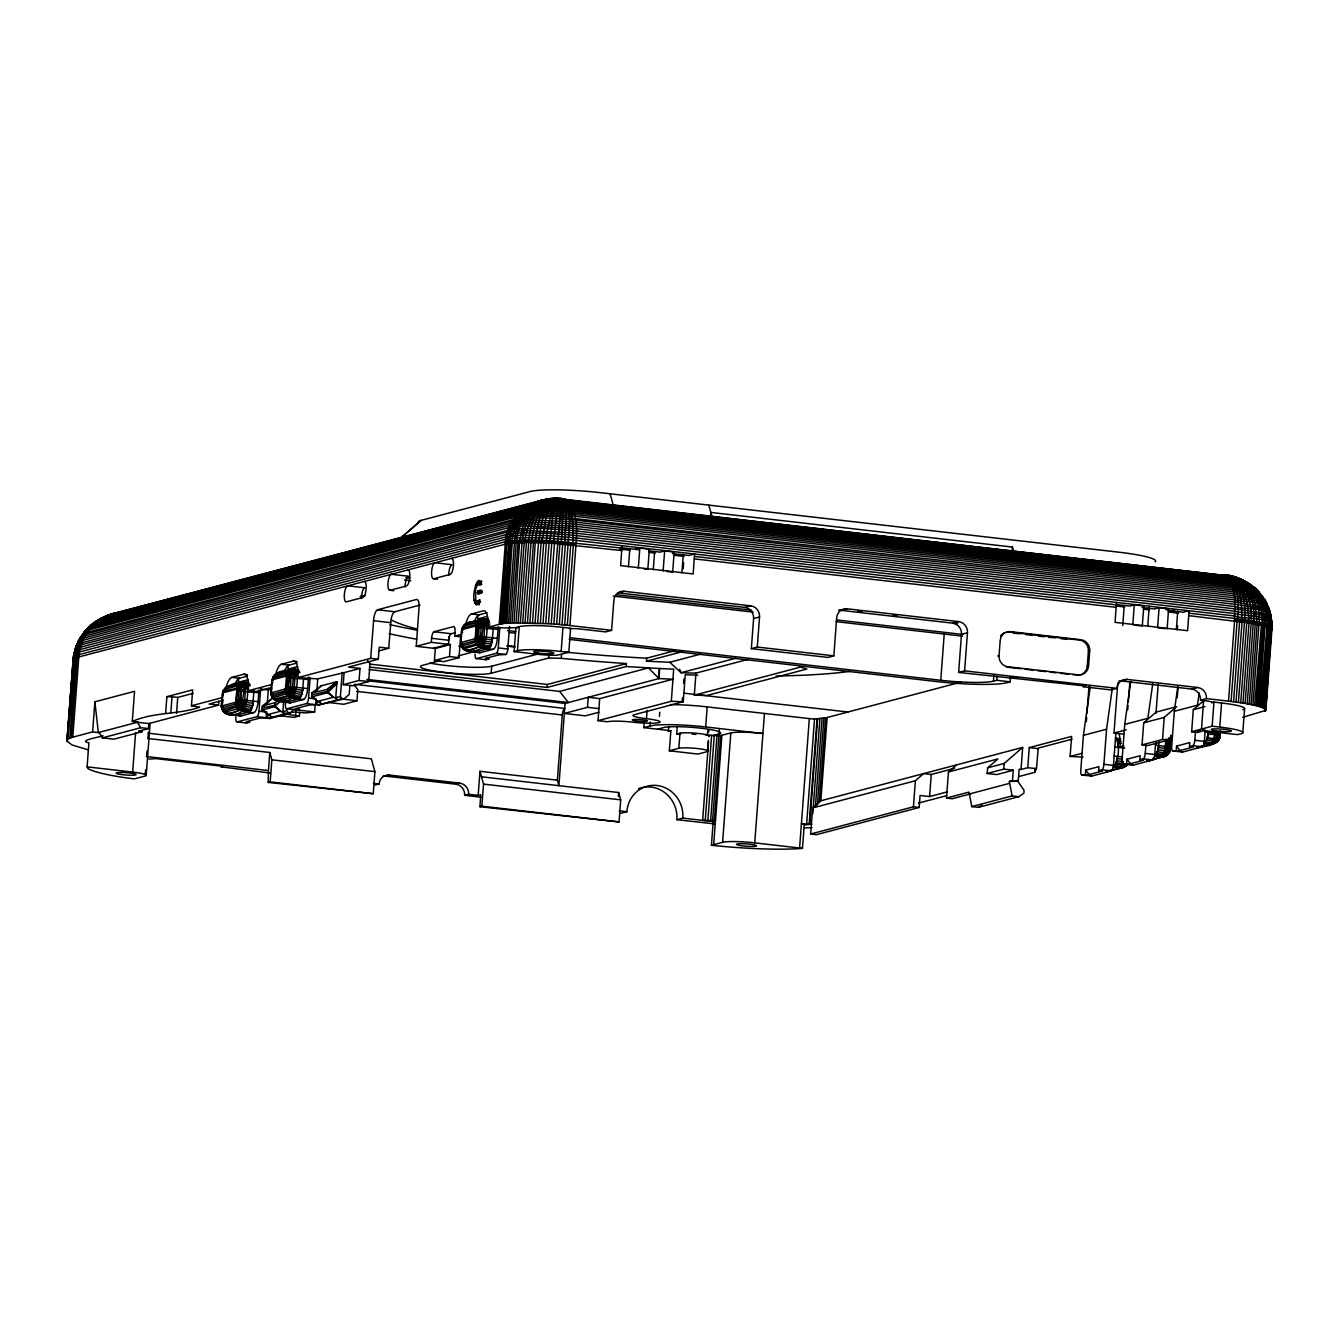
<?xml version="1.0" encoding="UTF-8"?>
<svg xmlns="http://www.w3.org/2000/svg" width="1339" height="1339" viewBox="0 0 1339 1339"><rect width="100%" height="100%" fill="white"/><g stroke="black" fill="none" stroke-linecap="round" stroke-linejoin="round"><path stroke-width="1.5" d="M1242.692 717.319L1265.857 710.34L1271.916 629.765C1272.837 615.053 1244.065 620.024 1234.843 616.007L572.623 540.002L542.78 537.826L520.051 537.659L505.857 539.199L79.419 652.026C75.469 651.976 70.8 656.813 74.532 660.144M1271.481 623.924L1271.397 630.686L1271.933 622.384L1270.108 616.107L1258.928 612.576L1238.408 609.262L572.841 532.855L524.235 530.478L507.615 532.052L81.16 644.896L75.821 647.423L74.867 651.591L75.988 652.863M1265.857 710.34L1264.083 708.298L1270.125 628.041C1271.548 604.425 1257.539 580.858 1231.428 583.72L572.807 508.117L535.148 506.276L525.624 507.314L99.186 620.141L92.709 623.723L88.759 628.493M1264.083 708.298L1261.438 707.21L1267.481 626.953C1269.506 603.253 1252.517 576.724 1227.143 576.573L568.539 500.97C539.433 492.702 506.025 512.184 505.255 544.086L499.229 624.342L487.982 627.305A18.227 5.774 -83.5 0 0 483.396 610.818L471.495 613.982A18.227 5.774 -83.5 0 0 465.939 623.304M1261.438 707.21L1259.062 706.456L1265.087 626.2C1270.276 600.776 1246.492 574.548 1223.076 575.017C1249.739 575.419 1271.782 600.776 1268.485 627.322L1262.443 707.578M221.37 705L221.404 706.707L222.944 692.481L223.278 695.828M271.332 693.05L271.75 681.166L273.407 679.057C274.763 669.45 288.002 670.688 295.049 669.082C299.082 677.501 297.208 689.434 292.906 697.669C286.295 702.992 270.913 704.113 270.98 692.665L271.365 691.326M463.411 649.064L461.57 646.553L461.068 641.13L463.411 649.064L478.475 644.477L480.366 638.469L481.337 625.765L480.718 621.38L479.161 620.024L475.814 625.966L462.591 629.464L461.821 631.205L463.579 625.614L467.445 622.735L484.768 618.886C488.785 627.305 486.927 639.239 482.609 647.473C475.144 652.712 460.097 654.035 460.666 641.699M477.454 593.328C476.5 589.662 484.45 588.725 481.638 593.043C470.073 595.888 489.287 591.553 478.09 591.035M1171.006 738.76L1171.407 736.032C1171.458 742.308 1171.541 733.22 1170.872 737.253M1259.062 706.456L1256.216 705.686L1262.242 625.43C1263.581 602.232 1249.254 575.201 1223.394 574.933M369.279 667.056L547.132 687.459L626.2 666.537L659.206 668.496L659.022 678.555L565.091 703.41L367.79 680.764M1256.216 705.686L1251.111 704.565L1257.154 624.309L1255.312 605.128L1250.743 592.708L1243.513 583.118L1234.273 577.176L1224.432 575.201L1237.989 578.113L1250.291 584.44M248.803 682.572C239.028 679.543 222.408 686.589 222.659 694.004M279.6 673.885L274.378 675.174L271.75 681.166L274.378 675.174L277.742 672.931L281.106 672.513L280.353 672.965M1251.111 704.565L1247.228 703.829L1253.254 623.572C1256.903 604.525 1247.429 576.523 1224.834 575.268M1247.228 703.829L1242.977 703.109L1249.002 622.853C1248.032 605.881 1246.726 578.515 1225.235 575.335M1147.339 760.569L1151.423 760.201L1146.703 760L1149.766 760.619L1166.169 755.916L1169.332 752.618L1170.202 748.685L1170.37 749.823L1167.792 750.761L1158.001 749.89L1154.603 756.351A10.126 3.214 -83.5 0 0 1158.653 745.455L1158.938 741.839M1207.996 734.575L1208.247 732.333A10.126 3.214 -83.5 0 1 1204.179 743.229L1206.406 740.5L1207.996 734.575C1215.611 733.404 1224.984 736.249 1215.762 742.794L1197.635 747.497C1205.385 746.225 1220.85 745.488 1219.896 734.04L1205.05 731.964M222.977 693.05L223.479 690.137L226.626 686.823L242.861 682.622M272.57 679.944L273.056 677.015L276.219 673.718L294.329 669.015L298.396 669.467M462.29 629.748L462.775 626.819L465.939 623.522L484.048 618.819L488.099 619.271M1156.109 754.978L1166.035 755.447L1169.332 752.618L1170.102 749.087L1169.717 751.882L1166.169 755.916L1148.059 760.619M1204.179 743.229C1210.038 745.773 1219.36 743.63 1219.544 736.299C1220.733 741.689 1210.824 745.07 1205.686 741.856M221.789 703.979L221.755 706.155M221.789 704.833L222.307 705.82L235.681 702.222L237.103 687.526L240.451 683.375L245.455 682.187C249.59 690.338 247.213 701.435 244.066 709.837C238.041 716.214 221.337 717.62 221.404 705.77L221.772 704.431M238.627 678.153L238.476 682.237L248.117 679.676M254.059 689.836L252.653 705.519L249.991 711.545L236.015 715.478L229.638 714.29M270.947 692.481L271.382 690.874M271.382 691.727L271.884 692.715L285.408 688.932L286.697 674.421L290.027 670.27L295.049 669.082M288.22 665.048L288.052 669.132L297.693 666.571M460.649 642.285L461.47 630.97L462.792 630.669M461.051 642.854L461.085 640.678M465.085 649.415L462.44 647.758L461.336 642.385L475.127 638.736L476.399 624.225L479.747 620.074L484.768 618.886M477.923 614.852L477.772 618.936L487.413 616.375M1117.329 756.384A10.126 3.214 -83.5 0 1 1113.278 767.297C1118.885 759.749 1120.023 746.744 1116.174 738.258L1120.475 738.777M1170.989 735.161L1169.031 752.869L1165.181 754.443L1156.829 753.623M222.525 694.506L223.077 690.874L225.387 687.961L239.497 684.899L240.384 689.317L239.648 699.895L237.873 706.557L223.596 711.009L222.056 709.051L221.923 705.486L221.638 707.009L224.115 712.365L238.56 708.549L241.07 701.787L241.422 684.681L239.848 683.325L238.543 684.463L236.501 689.267L223.278 692.782L226.006 687.192L231.53 685.618L226.76 687.309L228.333 686.974M272.018 679.81L273.189 677.902L286.931 674.638L286.697 686.89L285.458 690.857L271.951 694.523L271.516 692.38L271.231 693.903L273.692 699.259L287.517 695.811L290.663 688.664L290.998 671.575L289.442 670.22L288.136 671.358L286.094 676.162L272.871 679.66L274.913 674.856L289.09 671.793L289.91 677.752L287.45 693.451L272.671 697.87L271.432 692.096L271.633 695.945M1242.977 703.109L1236.014 702.088L1242.056 621.832C1241.22 606.249 1243.094 583.904 1226.809 575.452M1236.014 702.088L1231.077 701.452L1237.102 621.196C1239.094 607.086 1240.667 577.979 1221.787 575.117M624.158 591.302L618.216 592.876L744.819 607.421A10.126 9.54 75.2 0 1 753.606 618.534L751.346 648.645L757.288 647.055L759.548 616.961A10.126 9.54 75.2 0 0 750.761 605.847L624.158 591.302A10.126 9.54 75.2 0 0 613.865 600.24L611.605 630.334L569.912 625.547L575.937 545.291C577.862 524.637 577.41 490.041 547.383 499.296L107.371 615.572L100.007 618.802L96.425 621.882M622.049 545.626L620.627 565.627L693.167 573.946L694.59 553.944L688.731 555.434L672.463 553.576M1231.077 701.452L1228.516 701.151L1234.558 620.894C1234.207 606.149 1238.123 584.34 1224.03 575M1271.95 627.757L1271.715 630.384C1276.67 622.334 1245.421 620.308 1234.709 618.451L1188.898 613.178L1189.032 610.701L1183.157 612.191L1167.893 610.433M1188.898 613.178L1187.609 630.686L1115.069 622.35L1116.492 602.366M569.912 625.547L567.318 625.263L573.343 545.006L572.54 521.808L570.765 509.289L568.154 502.259L564.757 499.33L547.735 499.213L538.211 501.121M567.318 625.263L562.012 624.727L568.037 544.471C568.69 530.311 573.008 510.711 563.468 499.179M562.012 624.727L553.877 624.007L559.92 543.751L561.292 541.391C562.681 529.072 562.581 508.201 563.183 499.514L1225.704 575.552M343.202 684.664L359.103 680.463L360.007 668.429L344.106 672.63L343.202 684.664L352.743 685.752L368.643 681.551L369.999 663.491L367.656 660.529M369.112 669.533L559.602 691.409L648.461 667.893L659.022 678.555L672.948 679.224L599.688 698.607L598.031 720.667L671.308 701.285L673.701 669.182L659.206 668.496M598.031 720.667L607.571 721.771A20.252 2.36 4.3 0 1 633.28 722.206A20.252 2.36 4.3 0 0 658.989 722.658A20.252 2.36 4.3 0 0 646.503 718.708A20.252 2.36 4.3 0 1 634.033 714.775L682.154 702.021L682.472 697.853M683.559 683.275L683.878 679.107M682.154 702.021L683.241 701.787L685.267 674.705L693.97 675.04A278.562 32.487 4.3 0 0 697.803 675.174M694.305 695.192L800.605 667.073L806.865 669.031L707.143 695.426L694.305 695.192L695.962 673.132L748.099 659.34M88.474 749.924L71.837 744.902L66.95 740.936L73.31 657.616L76.139 655.407L506.862 541.307L525.574 539.952L549.944 540.605L621.915 548.103M67.134 741.555L73.059 660.077L77.244 657.382L507.297 543.634L526.428 542.395L551.752 543.182L621.765 550.563M66.95 740.936L73.394 659.491M67.352 739.747L74.214 656.478L76.323 645.683L79.101 643.523L513.021 528.938L540.571 528.302L572.841 530.545L1234.926 606.534C1245.404 610.718 1271.196 605.077 1271.247 620.76M67.938 739.178L75.419 653.499L78.984 641.766L83.805 633.28L518.16 518.327L543.132 517.758L572.372 519.783L1234.14 595.738C1244.684 599.253 1265.79 594.884 1268.267 608.76C1262.108 600.659 1244.701 602.583 1234.575 599.872L572.657 523.9L524.47 521.758L511.465 523.164L85.01 635.992L79.838 638.452L77.21 643.992L78.984 641.766L82.884 640.343L509.322 527.499L525.507 525.959L572.807 528.269L1234.859 604.257L1260.367 608.375L1268.184 610.852L1270.242 612.659L1268.987 609.429L1265.07 607.555L1238.023 602.433L576.121 526.428L526.244 523.8L510.343 525.306L83.888 638.134C80.005 637.916 75.587 645.147 80.39 637.916M68.774 738.643L69.862 738.124L75.905 657.867C76.926 643.272 84.658 629.23 96.776 620.928M69.862 738.124L71.201 737.638L77.244 657.382C78.432 635.992 95.136 615.907 116.744 613.011L115.137 614.049M71.201 737.638L72.791 737.17L78.817 656.913C79.972 637.766 93.144 619.505 111.773 613.948L542.747 499.966L552.907 498.794L567.083 499.949M87.102 766.862L132.645 772.084A20.252 2.36 4.3 0 1 145.131 776.034L134.318 778.896L123.623 777.474A85.093 9.925 4.3 0 1 87.872 768.452L87.102 766.862L88.91 742.777C75.921 740.618 104.275 736.249 103.003 735.697M92.625 731.914L94.885 701.82L134.553 691.326L132.293 721.42L138.017 722.089L98.35 732.584L92.625 731.914L72.791 737.17M132.645 772.084L135.624 732.5M99.002 732.4L102.45 737.856L113.899 739.178L142.336 731.646L138.52 731.211L148.428 728.583L148.813 723.579L218.558 705.117L218.86 701.1M145.281 773.942L145.6 769.774M146.687 755.196L147.005 751.028M147.943 738.525L148.411 732.282M146.185 775.499L150.102 723.411M165.685 712.599L166.873 696.682L192.665 689.853L191.46 705.77L199.678 707.21C177.518 714.825 154.32 711.812 132.293 721.42M170.823 712.683L172.011 696.765L177.736 697.418L193.167 693.334M176.547 713.336L177.736 697.418M222.475 694.958L221.404 704.163M222.743 703.059L223.01 699.443M227.446 713.068L228.618 714.658L240.786 716.03L254.008 712.532A10.126 3.214 -83.5 0 0 258.076 701.619L258.745 692.665A10.126 3.214 -83.5 0 0 258.829 690.087M235.831 717.336A5.071 1.607 -83.5 0 0 237.103 721.922L256.937 716.666A5.071 1.607 -83.5 0 0 258.979 711.227L260.687 688.497M315.217 704.515L314.648 711.963L292.572 709.419L292.421 711.427L290.496 713.101L270.009 718.524L268.101 718.307L266.327 716.08L266.645 712.063M267.248 704.046L268.302 689.987L272.018 688.999M272.051 681.852L270.98 691.058M146.319 756.518L268.453 770.544L269.808 752.485L147.675 738.458M148.211 733.203L371.338 758.828L374.92 771.649L373.246 793.709L268.202 782.411L268.453 770.544M276.788 702.908L274.88 702.69L274.579 706.707L284.621 713.938L282.864 711.712L283.617 701.669M268.202 782.411L270.193 781.876L271.85 759.816L269.808 752.485M285.726 700.113L285.425 704.23A5.071 1.607 -83.5 0 0 286.697 708.816L296.237 709.904L299.534 709.034L295.718 708.599L308.941 705.101L316.071 704.665A5.071 1.607 -83.5 0 0 316.74 704.113M299.718 712.264L299.451 715.98L295.634 715.545L295.902 711.829M283.701 700.732L285.609 702.372L298.831 698.874L301.057 696.146L302.631 690.221L303.568 678.94L286.596 678.003M284.236 701.77L277.558 701L290.379 702.925L303.602 699.427A10.126 3.214 -83.5 0 0 307.652 688.514L308.338 679.559A10.126 3.214 -83.5 0 0 308.422 676.982M286.697 708.816L306.531 703.561A5.071 1.607 -83.5 0 0 308.556 698.121L310.112 677.467M311.903 692.899L329.679 688.916L336.959 681.651L327.77 688.698L327.469 692.715L337.512 699.929L335.754 697.703L336.959 681.651L321.092 685.853L311.903 692.899L311.602 696.916L321.645 704.13L319.887 701.904L315.92 702.958L316.222 698.941L308.556 698.121M316.824 690.924L317.728 678.873L344.106 672.63M349.881 685.434L349.194 694.456L344.056 698.925L342.148 698.707L340.391 696.481L342.198 672.412M327.603 702.406L343.738 704.264L356.961 700.766L357.798 689.585L354.032 684.815M275.867 673.601A18.227 5.774 -83.5 0 1 281.408 664.278L293.308 661.115A18.227 5.774 -83.5 0 1 297.911 677.601L370.669 658.353L373.815 618.049A10.126 3.214 -83.5 0 1 377.565 609.764L416.529 599.454A10.126 3.214 -83.4 0 1 419.157 606.048L416.228 646.302L435.326 648.494L450.389 644.511L449.486 656.545L434.422 660.529L435.326 648.494M360.007 668.429L348.542 667.107L378.301 659.24L379.205 647.189L388.745 648.294L390.988 620.024A10.126 3.214 -83.5 0 1 394.754 611.739L420.078 605.044M416.228 646.302L431.292 642.318L431.593 638.301A6.076 1.925 -83.4 0 1 434.037 631.757L453.536 626.602A6.076 1.925 -83.4 0 1 455.059 632.092L454.758 636.109L460.499 636.761M448.481 644.277L449.084 636.259M434.422 660.529L443.962 661.633L459.026 657.65L460.532 637.582M461.101 641.314L461.771 631.657M382.921 776.168A10.126 9.54 75.2 0 1 385.414 776.101L455.846 784.202A10.126 9.54 75.2 0 1 464.65 795.316L468.617 794.278L478.157 795.366L479.965 771.297L557.375 780.185L558.899 785.675L565.091 703.41M481.488 776.787L618.668 792.537L620.71 799.852L619.053 821.928L479.898 806.714L480.801 794.663L478.157 795.366M473.956 651.574L475.312 652.177L489.287 648.243L491.949 642.218L493.271 628.744M440.313 660.629L422.471 665.349A36.471 4.251 4.3 0 0 444.933 672.446A36.471 4.251 4.3 0 0 491.195 673.249L491.714 666.219L537.341 654.152M479.898 806.714L481.873 806.178L483.53 784.118L479.965 771.297M466.742 649.766L467.914 651.357L480.098 652.729L493.321 649.231A10.126 3.214 -83.5 0 0 497.372 638.318L498.041 629.363A10.126 3.214 -83.5 0 0 498.125 626.786M475.127 654.035A5.071 1.607 -83.5 0 0 476.416 658.621L496.25 653.365A5.071 1.607 -83.5 0 0 498.275 647.925L499.832 627.271M499.229 624.342L500.183 624.108L506.226 543.852C507.531 511.866 539.952 492.719 569.226 501.656L1227.83 577.26C1231.88 578.348 1243.446 577.979 1243.379 581.862M500.183 624.108L501.255 623.89L506.862 541.307M501.255 623.89L502.46 623.689L508.502 543.433C509.021 524.135 522.528 505.054 541.642 500.25M502.46 623.689L503.782 623.522L509.824 543.266C510.444 513.64 539.684 492.317 567.82 500.401L1226.424 576.004L1241.119 579.335M503.782 623.522L505.221 623.355L511.247 543.098C514.126 523.7 525.792 502.125 547.182 499.229M505.221 623.355L506.761 623.204L512.352 540.554M506.761 623.204L508.418 623.07L514.461 542.814C515.381 523.582 527.533 502.376 547.885 499.179M476.416 658.621L485.957 659.709L489.254 658.838L485.438 658.403L498.66 654.905L505.791 654.47A5.071 1.607 -83.5 0 0 507.816 649.013L509.523 626.301M508.418 623.07L510.176 622.953L516.218 542.697C517.942 520.921 534.378 494.442 559.317 499.246L557.459 498.811M510.176 622.953L512.034 622.853L518.076 542.596L517.088 540.203M513.992 622.786L519.733 540.086L523.599 523.867L529.792 512.285L539.65 502.861L549.492 499.096L561.426 499.012L551.166 623.807L512.034 622.853M516.051 622.719L522.076 542.462C523.934 524.67 532.186 501.071 552.773 498.844M514.109 651.574L515.933 627.506L519.264 626.635A34.446 4.017 4.3 0 1 562.966 627.388L570.615 628.259L568.807 652.344L556.907 655.24A20.252 2.36 4.3 0 1 537.056 654.219L514.109 651.574L517.457 650.721A34.446 4.017 4.3 0 1 561.158 651.474L568.807 652.344M518.176 622.685L524.218 542.429C527.934 525.29 534.094 498.677 556.438 498.778M517.457 650.721L519.264 626.635M520.386 622.652L526.428 542.395L525.574 539.952M522.679 622.652L528.721 542.395C529.558 525.306 537.19 497.137 558.949 498.995M525.039 622.668L531.064 542.412C534.428 526.963 537.475 498.56 558.48 499.246L548.17 499.129M527.466 622.702L533.491 542.446L535.433 540.019C537.709 525.541 539.684 504.887 555.417 498.861M529.943 622.752L535.433 540.019M532.47 622.819L538.512 542.563C541.425 527.867 541.123 505.422 557.225 498.794M535.064 622.903L541.09 542.646C546.345 528.955 543.149 506.979 558.028 498.828M537.675 623.02L543.718 542.764L542.546 540.253M540.337 623.137L547.249 530.88L552.84 506.493L556.639 499.999L560.254 499.28L557.325 498.928M543.015 623.288L549.04 543.031C553.191 529.106 549.827 509.941 560.07 498.928M545.709 623.438L551.752 543.182L553.71 540.839L557.057 511.213L560.539 498.962M548.438 623.606L554.463 543.349L553.71 540.839M491.195 673.249L548.705 658.018L548.973 654.52M547.132 687.459L547.35 684.463L626.418 663.541L626.2 666.537M556.606 624.225L562.648 543.969L561.292 541.391M559.317 624.476L565.343 544.22C563.652 530.445 570.113 510.209 562.229 499.414M561.158 651.474L562.966 627.388M548.705 658.018L561.242 658.336L561.51 654.721M564.673 624.978L570.715 544.722L572.489 542.446M557.375 780.185L562.28 714.976A6.076 1.925 -83.5 0 1 564.707 708.431L354.952 684.346M598.834 712.281L585.344 715.846L564.338 713.436L587.47 707.327L588.239 697.284L599.688 698.607M628.443 566.849L629.799 548.789M618.367 796.538L618.668 792.537M638.301 568.188L639.824 548.103L649.365 549.208L647.842 569.276L644.026 568.841M699.828 654.319L669.751 662.269L646.436 661.198L646.653 658.185L674.806 650.737M653.265 569.694L654.62 551.635M708.331 740.283L707.477 751.564L697.987 754.075L669.349 750.794L670.872 730.726L643.858 727.629L644.31 721.604M646.503 718.708L647.122 710.373M643.858 727.629L650.051 725.989L650.352 721.989M663.123 571.017L664.629 550.948L674.187 552.036L672.68 572.104L666.655 571.418M658.922 678.588L659.675 668.546M659.457 716.398L659.759 712.231M668.245 731.529L668.764 727.362M681.919 572.858L683.308 554.262M683.158 568.807L683.626 562.598M681.066 733.672A15.198 1.774 4.3 0 0 676.68 734.107L677.249 726.391M669.349 750.794L678.856 748.283L679.978 733.236A15.198 1.774 4.3 0 1 699.259 733.571A15.198 1.774 4.3 0 1 708.616 736.517M710.524 516.452L710.825 512.435L1012.451 547.065L1013.472 550.731M650.051 725.989A43.852 5.122 4.3 0 1 705.67 726.943L707.193 706.892A43.852 5.122 4.3 0 0 670.421 704.599M708.582 741.354L702.64 820.389L715.478 820.606L713.235 821.209L711.427 845.277L717.286 845.88A85.093 9.925 4.3 0 0 797.81 848.708L802.479 848.357L804.287 824.272L801.392 823.954L812.003 824.154M705.218 820.64L711.628 735.362L705.235 734.676M707.846 820.807L714.256 735.546L720.717 735.529L730.826 732.969A25.324 2.963 4.3 0 1 762.945 733.521L705.67 726.943M710.591 820.907L717.001 735.63M712.549 820.891L718.959 735.63M713.168 735.462L719.043 733.906L719.344 729.906M714.306 820.79L720.717 735.529M713.67 844.675L721.888 735.329M711.427 845.277L722.591 842.315L730.826 732.969M722.591 842.315A25.324 2.963 4.3 0 1 754.727 842.867L764.452 713.453M799.584 848.022L809.325 718.608L707.193 706.892M806.614 824.372L814.53 719.043L827.134 717.52L960.866 682.137M817.041 719.127L809.124 824.456L807.283 824.657A88.123 10.277 4.3 0 1 804.672 824.857M809.727 824.422L817.644 719.076M947.108 791.918L929.601 796.554L920.06 795.45L919.157 807.467L816.372 834.682L810.647 834.03L812.622 807.953L820.84 800.789L1022.695 747.38L1021.038 769.456L1019.13 769.239L1018.226 781.273L1009.355 781.44L1012.117 795.918L1018.795 796.688L1023.866 793.224L1024.084 790.345L1017.138 780.302M812.773 813.827L819.92 718.825M815.334 807.35L822.012 718.541M817.393 804.973L823.903 718.223M819.25 802.563L825.611 717.888M820.84 800.789L827.134 717.52M751.346 648.645L827.87 657.416L833.829 655.842L836.691 617.731A10.126 9.54 75.2 0 1 846.984 608.793L958.674 621.614A10.126 9.54 75.2 0 1 967.461 632.744L964.599 670.856L958.64 672.429L961.502 634.318A10.126 9.54 75.2 0 0 952.715 623.187L958.674 621.614M810.647 834.03L913.432 806.814L915.374 780.754L923.625 773.607L931.258 774.478L954.59 768.301M929.601 796.554L931.258 774.478M569.661 637.682L940.748 680.279L944.33 632.778M970.993 793.759L952.213 798.73L946.489 798.077L948.447 772L956.682 764.854M1018.795 796.688L978.458 807.367L971.779 806.597L969.018 792.102L946.489 798.077M940.748 680.279A41.526 4.837 4.3 0 0 993.438 681.183L993.906 674.99M1009.355 781.44L1012.502 780.62L1013.272 770.226L996.752 774.595L987.194 773.507L987.63 767.85L997.923 758.912L948.447 772M993.438 681.183L996.768 680.296L997.07 676.295M1078.28 674.839L1007.849 666.755A10.126 9.54 75.2 0 1 999.045 655.625L1000.183 640.578A10.126 9.54 75.2 0 1 1010.476 631.64L1080.924 639.724A10.126 9.54 75.2 0 1 1089.712 650.854L1088.59 665.901A10.126 9.54 75.2 0 1 1078.28 674.839L1072.824 674.705M1012.15 551.082L1012.451 547.065M569.175 639.373L936.128 681.501A55.719 6.494 4.3 0 0 1006.811 682.723L1010.142 681.836L1010.443 677.819M987.194 773.507L1003.731 769.122L1004.15 763.464L1022.695 747.38M1021.038 769.456L1027.749 767.682L1029.256 747.614L1071.635 736.4L1070.112 756.468L1083 757.087M1018.661 776.603L1034.679 772.352L1034.98 768.352M1034.679 772.352L1036.47 768.67L1038.21 748.133L1071.987 739.212M1076.958 675.191A10.126 9.54 75.2 0 0 1087.251 666.253L1088.389 651.206A10.126 9.54 75.2 0 0 1079.602 640.075L1009.154 631.991A10.126 9.54 75.2 0 0 1006.66 632.058M1090.314 686.254L1083.418 735.345L1080.774 770.461A5.071 1.607 -83.5 0 0 1082.046 775.03L1091.603 776.135L1111.437 770.879A5.071 1.607 -83.5 0 0 1113.462 765.423L1115.939 732.383M1086.347 721.688L1086.649 717.537M1086.967 713.402L1088.992 686.489M1085.36 774.16L1085.661 770.143L1098.884 766.644L1098.583 770.661L1102.399 771.097L1089.176 774.595L1082.046 775.03M1098.583 770.661L1101.88 769.791A5.071 1.607 -83.5 0 0 1103.922 764.335L1106.55 729.219L1112.307 688.313M1123.538 734.157L1113.998 733.069L1117.78 682.89M1122.752 625.598L1124.258 605.529M1130.769 681.467L1124.743 724.416L1122.099 759.531A5.071 1.607 -83.5 0 0 1123.371 764.1L1132.911 765.205L1152.745 759.949A5.071 1.607 -83.5 0 0 1154.787 754.493L1155.708 742.107M1132.761 624.928L1134.267 604.86L1143.807 605.948L1142.301 626.016L1134.669 625.146M1127.739 709.754L1128.041 705.737M1128.342 701.72L1129.865 681.668M1126.685 763.23L1126.986 759.213L1140.209 755.715L1139.907 759.732L1143.724 760.167L1130.501 763.665L1123.371 764.1M1147.724 626.451L1149.23 606.383M1172.395 736.55L1168.278 740.116L1147.791 745.538L1142.05 744.886L1143.707 722.826L1156.076 712.097L1176.579 706.674L1164.21 717.403L1143.707 722.826M1139.907 759.732L1143.205 758.862A5.071 1.607 -83.5 0 0 1145.247 753.405L1145.866 745.137M1167.123 628.878L1168.629 608.81L1159.089 607.705L1157.582 627.773L1165.215 628.661M1155.975 713.436L1158.168 684.396M1142.05 744.886L1162.553 739.463L1164.21 717.403M1165.884 738.994L1165.097 748.468L1162.788 755.748L1161.281 757.121L1154.603 756.351M1167.524 739.212L1165.8 752.752L1163.742 756.686L1161.281 757.121M1176.345 629.615L1177.734 611.036M1177.266 629.681L1177.584 625.564M1155.356 755.916L1165.348 756.301L1167.792 750.761L1169.064 737.638L1170.202 737.889C1168.863 743.697 1171.575 755.665 1162.988 757.121M1170.336 747.798L1171.407 738.375L1170.202 737.889M1177.768 686.756L1174.32 711.294L1171.675 746.409A5.071 1.607 -83.5 0 0 1172.964 750.978L1182.504 752.083L1202.338 746.827A5.071 1.607 -83.5 0 0 1204.364 741.371L1205.133 731.044M1177.249 697.636L1178.035 687.275M1176.261 750.108L1176.563 746.091L1189.785 742.593L1189.484 746.61L1193.3 747.045L1180.077 750.543L1172.964 750.978M1205.15 730.358L1197.367 732.433L1191.643 731.764L1193.3 709.703L1204.112 700.314M1189.484 746.61L1192.798 745.739A5.071 1.607 -83.5 0 0 1194.823 740.283L1195.442 732.015M1203.61 699.946L1201.535 729.236A20.252 2.36 4.3 0 0 1214.758 732.015L1237.721 734.642L1240.968 733.772A34.446 4.017 4.3 0 0 1219.762 727.077L1212.146 726.19L1191.643 731.764M1212.146 726.19L1213.954 702.105L1221.57 702.992A34.446 4.017 4.3 0 1 1242.793 709.687M1219.762 727.077L1221.57 702.992M1220.18 731.061L1219.913 734.676L1220.582 730.876M1233.57 701.77L1239.613 621.514L1238.257 618.869M1238.408 702.423L1244.45 622.166C1246.006 606.031 1244.584 581.595 1226.491 575.318M1240.734 702.757L1246.76 622.501L1248.182 620.242M1242.776 732.868L1244.584 708.8M1245.136 703.46L1251.178 623.204C1252.116 606.115 1248.651 583.637 1230.842 576.272C1213.318 574.448 1238.24 576.557 1239.696 579.151C1234.591 577.527 1229.687 575.117 1224.164 575.485L1229.704 575.87M1249.22 704.197L1255.246 623.941L1254.107 621.246M1252.919 704.933L1258.945 624.677C1261.371 605.245 1251.831 580.657 1230.842 576.272M1254.61 705.318L1261.639 622.802M1257.689 706.071L1263.731 625.815C1266.309 602.65 1250.425 576.339 1225.603 575.402M1260.317 706.825L1267.28 624.376M1263.33 707.946L1269.874 625.397M1264.702 708.666L1270.694 620.978L1269.054 611.32L1265.589 602.232L1264.451 600.09L1258.459 597.897L1233.855 593.763L556.271 516.469L529.876 515.766L515.398 517.139L88.96 629.966C86.098 629.012 80.993 636.176 85.328 632.092M1264.937 711.227L1271.464 626.384L1265.673 710.641M1265.372 710.942L1265.673 706.825M1265.991 702.707L1266.912 690.355M1267.38 684.179L1268.318 671.843M1268.769 665.667L1269.707 653.315M1270.008 649.197L1270.945 636.862M73.678 655.173L73.595 661.951L73.628 657.031M1272.05 627.322L1271.832 629.43L1266.343 626.568L1251.178 623.204L1188.731 615.639M222.441 692.916L223.613 691.008L237.555 688.129L235.865 703.963L222.358 707.628L222.023 705.686L224.701 712.415L229.337 714.725M271.432 694.288L271.616 692.581L272.386 696.28L286.429 692.029L287.835 686.807L288.153 673.668L287.115 672.781L273.892 676.279L272.102 681.4M222.492 695.577L222.224 694.104M221.839 707.394L221.839 705.201L221.538 707.695L224.115 712.365M272.871 682.723L271.8 680.999M272.068 682.472L272.252 680.898M462.574 632.527L461.52 630.803M461.788 632.276L462.24 629.179M461.085 641.532L461.654 644.327L475.161 640.645L476.416 636.694L476.651 624.443L462.34 628.225L462.44 629.564L463.595 626.066L477.22 622.602L478.224 627.589L476.148 641.833L462.106 646.084L461.135 641.9L460.783 643.155L462.892 647.708L476.651 643.892L478.776 638.167L479.178 622.3L477.856 621.162L464.633 624.66L461.737 629.615M1158.001 749.89L1158.653 745.455M1158.402 747.698L1170.135 748.735L1170.319 747.162L1155.473 745.087M1170.135 748.735L1170.319 747.162M1214.925 733.103L1213.084 741.27L1210.858 743.999M1216.548 733.303L1215.394 739.63L1212.582 743.999M1217.971 733.538L1214.925 743.178L1204.933 742.794M1219.109 733.789L1217 741.672M1219.729 735.613L1219.896 734.04M1169.767 751.212L1169.968 749.422L1167.474 754.794L1161.817 756.284M1219.344 738.09L1219.544 736.299C1219.544 742.124 1210.021 738.559 1207.042 738.777M223.328 691.175L223.128 692.866L223.044 691.527M272.905 678.07L272.721 679.76L272.62 678.421M222.307 705.82L222.793 709.385L236.434 705.636L238.108 701.151L238.56 686.773L237.522 685.886L224.299 689.384L222.843 693.317M271.666 694.489L271.884 692.715L274.294 699.309L278.914 701.619M461.386 644.293L461.604 642.519L464.014 649.114L468.633 651.407M73.059 660.077L73.16 661.299M74.264 653.984L75.068 651.624L79.888 649.616L506.326 536.788L520.436 535.265L546.68 535.583L572.724 537.592L1234.926 613.58C1245.906 616.526 1264.786 614.45 1271.481 623.221M74.867 651.591L75.67 649.231L80.474 647.239L506.912 534.395L520.921 532.889L546.965 533.207L572.791 535.198L1234.96 611.203C1246.592 613.932 1262.71 612.308 1271.598 620.359M82.282 636.008L83.805 633.28M1263.346 600.19C1261.974 588.373 1242.19 591.035 1232.801 588.357L574.197 512.737L531.047 510.644L520.151 511.816L93.713 624.644L89.462 626.418L83.587 633.431M87.002 630.251L87.721 628.125L92.04 626.334L518.494 513.507L529.792 512.285L574.582 514.461L1233.186 590.081C1245.203 592.524 1265.522 590.449 1267.33 606.467M98.567 620.61L103.17 617.647L529.608 504.803L538.094 503.899L571.736 505.539L1230.34 581.143C1241.153 581.829 1258.275 584.44 1260.551 596.089M100.76 619.455L108.392 615.053M107.639 616.61L111.773 613.948M112.443 615.304L113.095 614.132L101.513 618.099M1271.598 629.096L1271.883 626.853M707.26 734.726L707.946 729.822L708.9 729.939L708.549 732.383L707.595 732.266M1152.762 683.526L1147.874 718.29L1124.743 724.416M1199.192 692.899L1197.468 705.168L1174.32 711.294M73.411 658.855L73.996 654.587M1169.483 751.564L1169.516 749.974M460.951 643.691L460.7 642.469M1170.37 749.823L1170.286 748.25M1206.406 740.5L1214.758 741.321L1218.607 739.747C1224.499 730.893 1213.854 742.325 1207.577 736.768M73.595 655.775L74.164 652.763M73.779 656.411L74.482 652.177M1227.244 576.423L1226.541 575.619M1231.88 577.444L1237.169 578.03L1241.805 580.44M1245.906 582.917C1244.316 578.481 1233.269 579.486 1228.499 578.063L568.154 502.259L548.722 501.071L535.985 501.874M1234.976 577.611L1224.683 575.636M1236.399 578.933C1234.809 574.464 1215.544 576.239 1230.123 576.523M1251.865 585.578L1254.241 588.541L1250.023 585.662M1258.057 591.704C1251.714 585.963 1240.215 587.118 1231.913 585.176L573.31 509.573L533.725 507.632L523.733 508.72L97.295 621.547L92.709 623.723M1259.463 593.846L1251.312 585.294M1261.02 595.788L1262.493 597.797L1260.936 594.432M1264.451 600.09L1265.506 601.295L1264.602 602.349M1268.518 611.471L1268.987 609.429M1269.807 616.258L1270.845 615.053L1270.092 612.224M1270.761 616.576L1271.598 625.698L1271.883 624.392M222.525 692.698L223.764 689.87L226.107 688.564M272.118 679.593L273.842 677.4M461.821 629.397L465.303 623.89L470.826 622.317L469.32 623.689M74.08 653.365L75.084 649.783M223.814 692.163L225.387 687.961M462.039 628.51L461.821 631.205M1170.487 749.288C1169.466 755.196 1161.097 751.765 1157.465 751.899M1220.063 736.165L1219.611 737.588M462.139 630.016L462.39 627.573L466.759 623.154L470.073 622.769M1171.441 737.756L1171.307 736.299M1171.022 738.325L1171.056 736.584M74.683 650.972L75.821 647.423M1270.125 628.041L1270.795 625.899L1271.23 628.761M475.814 584.674C474.19 590.917 471.897 599.37 476.299 604.81L479.061 602.985L479.931 599.654L477.337 601.696L475.78 600.659L475.512 589.796L477.487 584.457L479.195 583.469L480.734 584.942L481.287 583.084L478.944 580.356L475.814 584.674L479.63 585.11L481.119 582.164L477.287 581.729M1225.135 576.004L1227.595 576.272M237.103 687.526C235.48 691.711 241.606 679.643 246.108 682.739M286.697 674.421C285.073 678.605 291.199 666.521 295.685 669.634M476.399 624.225C473.755 628.794 482.643 614.735 488.752 619.823M75.587 649.214L77.227 644.561M75.486 648.009L76.323 645.683M75.419 648.612L76.658 645.113M463.562 627.204L466.056 624.007M1125.965 763.531L1123.337 767.649L1106.734 771.549L1124.844 766.845L1128.007 763.548M76.256 646.285L79.219 640.075M1168.495 753.372L1169.198 751.731M1218.088 740.249L1219.093 736.852M507.297 543.634L508.469 541.023M236.886 689.602L241.422 684.681L249.991 684.145M286.479 676.496L290.998 671.575L299.568 671.04M476.182 626.301L480.718 621.38L489.287 620.844M77.21 643.992L78.666 640.628M272.42 680.212L273.357 676.764L279.399 672.529M1114.784 765.925L1123.153 766.711L1127.706 763.816C1125.011 768.737 1118.835 767.95 1114.031 766.845M78.348 641.18L81.662 635.824L86.232 633.916L512.67 521.089L525.39 519.716L572.54 521.808L1234.374 597.78C1245.069 601.01 1262.074 597.579 1268.686 607.973M81.11 636.343L79.52 639.004M88.659 627.422L95.471 623.053L521.909 510.226L532.37 509.088L573.762 511.113L1232.382 586.716C1241.772 589.009 1254.174 587.185 1261.254 594.784M90.5 625.765L91.286 624.777M1267.481 626.953L1268.686 624.895L1269.372 627.69M79.453 639.59L81.662 635.824M236.97 689.886L241.756 685.886L250.393 685.601M286.546 676.781L291.333 672.781L299.969 672.496M476.266 626.585L481.052 622.585L489.689 622.3M518.076 542.596L519.733 540.086M83.035 633.782L80.892 638.067M508.502 543.433L510.293 540.772L511.247 543.098M512.804 542.948L514.611 540.37L516.218 542.697M1262.242 625.43L1263.731 623.321L1265.087 626.2M1255.246 623.941L1256.802 621.748M82.114 635.422L92.023 624.325M82.181 634.853L84.508 631.824M277.909 673.868L278.646 672.965M467.629 623.673L469.102 622.334M83.654 632.878L87.721 628.125M83.955 632.343L86.064 629.933L90.466 628.108L516.904 515.281L530.93 513.942L574.933 516.285L1233.537 591.888L1255.664 595.453L1264.234 599.169M1247.546 584.423L1248.467 583.352L1245.37 581.394M1250.358 585.428L1240.081 578.933M237.02 690.255L240.334 687.878L247.297 687.024M286.596 677.149L289.91 674.772L296.89 673.919M476.316 626.953L481.253 624.058L489.94 624.091M85.244 630.97L89.462 626.418M526.428 542.395L528.721 539.952L531.064 542.412M1239.613 621.514L1241.688 619.304M267.13 703.326L271.516 698.975L262.31 706.021L262.009 710.021L272.068 717.252M281.006 700.565L276.637 704.917L262.159 708.03M315.268 691.66L321.092 685.853M336.809 683.66L329.528 690.924L311.753 694.908M86.834 629.698L88.608 627.958M520.034 542.529L522.578 540.002L524.218 542.429M96.759 620.928L107.421 615.404L120.928 612.124L119.138 612.726M105.597 616.576L114.016 613.312M1249.002 622.853L1251.229 620.744L1253.254 623.572M543.718 542.764L546.212 540.42L549.04 543.031M1257.154 624.309L1259.313 622.267L1260.652 625.062M562.648 543.969L565.058 541.709L568.037 544.471M399.541 539.148L421.149 520.369L530.244 491.513A55.719 6.494 4.3 0 1 600.91 492.719L1118.249 552.12A55.719 6.494 4.3 0 1 1155.122 561.895M270.009 718.524L271.917 716.85M1112.927 769.222L1110.115 771.147L1106.014 771.498M1127.17 764.301L1121.664 768.05L1113.278 767.297M1154.251 758.292L1152.36 759.364L1153.749 758.242M1197.367 732.433L1200.112 730.04M1203.828 745.17L1201.016 747.078L1196.915 747.447M399.223 539.232L421.149 520.369A55.719 6.494 4.3 0 0 418.186 522.679M90.784 625.263L93.914 622.786M535.968 542.496L538.931 540.119L541.09 542.646M573.343 545.006L576.105 542.847M554.463 543.349L557.493 541.107L559.92 543.751M93.194 623.254L95.872 621.363M1242.056 621.832L1245.002 619.773L1246.76 622.501M978.458 807.367L981.838 805.057M237.036 690.656L247.38 689.066M286.613 677.551L296.973 675.961M476.333 627.355L481.337 625.765L490.024 626.15M563.183 499.514L566.33 499.614M95.186 621.798L100.86 618.4M1251.982 587.168C1249.622 580.657 1236.433 581.662 1229.754 580.005L571.15 504.401L539.65 502.861L531.683 503.715L105.245 616.559L99.354 619.237M223.328 691.075L224.266 690.506M1119.956 768.05L1123.354 761.59L1116.676 760.82M1121.664 768.05L1124.475 763.682L1116.14 762.828M100.81 618.986L92.374 624.727L101.145 618.836L527.583 506.008L538.395 504.987L572.289 506.778L1233.135 582.649L1252.417 586.465L1259.681 592.892M239.848 683.325L243.731 682.187L245.539 686.924L244.602 702.339L242.359 709.469L227.647 714.323L224.835 712.984L223.964 710.691M289.442 670.22L293.325 669.082L295.116 673.818L294.195 689.234L292.638 695.041L290.463 697.719L277.24 701.218L273.173 698.807L271.399 694.489L272.721 697.954L277.022 699.962M479.161 620.024L483.028 618.886L484.835 623.623L483.915 639.038L481.655 646.168L466.96 651.022L464.131 649.666L463.261 647.39M1111.035 770.31L1107.119 770.946L1110.115 771.147M1201.937 746.241L1198.02 746.894L1201.016 747.078M105.363 617.011L103.07 617.932L116.292 612.81M1126.685 764.602L1115.504 764.552M121.531 612.542L122.334 612.241L119.958 612.408M118.602 612.408L112.928 613.63M109.547 614.701L546.546 499.313M131.356 609.831L137.415 608.224M141.465 607.153L147.524 605.563M151.575 604.492L157.634 602.885M161.668 601.814L167.743 600.207M171.777 599.136L177.836 597.529M191.996 593.796L198.055 592.189M212.198 588.44L218.257 586.833M222.307 585.762L228.366 584.172M232.417 583.101L238.476 581.494M242.51 580.423L248.585 578.816M252.619 577.745L258.678 576.138M262.729 575.067L270.813 572.941M282.931 569.728L289.006 568.121M303.15 564.372L309.209 562.782M313.259 561.711L319.318 560.104M359.739 549.408L365.798 547.802M430.472 530.696L436.531 529.089M450.691 525.34L456.75 523.733M470.893 520.001L476.952 518.394M521.423 506.627L527.482 505.021M541.626 501.271L554.497 498.844M548.019 500.167L553.61 498.844M550.362 500.267L557.175 499.33L552.589 498.995M405.081 587.001A8.101 2.561 -83.4 0 1 408.395 576.222L391.222 574.264A8.101 2.561 -83.4 0 0 387.975 582.984A8.101 2.561 -83.4 0 0 390.017 590.315L406.537 585.93A8.101 2.561 -83.4 0 0 409.784 577.209A8.101 2.561 -83.4 0 0 407.742 569.878M448.716 575.469A8.101 2.561 -83.4 0 1 452.03 564.69L434.857 562.715A8.101 2.561 -83.4 0 0 431.61 571.435A8.101 2.561 -83.4 0 0 433.652 578.766L450.189 574.381A8.101 2.561 -83.4 0 0 453.436 565.661A8.101 2.561 -83.4 0 0 451.394 558.33M664.629 550.948L660.094 552.153L648.645 550.831M226.274 686.723A18.227 5.774 -83.5 0 1 231.831 677.4L243.731 674.237L247.548 674.689M231.831 677.4L239.463 678.27L247.397 676.162M281.408 664.278L289.057 665.148L296.99 663.056M471.495 613.982L479.128 614.852L487.061 612.743M378.82 650.921L388.745 648.294M434.037 631.757L451.21 633.732L455.109 632.694M454.758 636.109L460.415 634.602M191.46 705.77L222.575 697.535M243.731 674.237A18.227 5.774 -83.5 0 1 248.318 690.723L272.118 684.43M222.508 700.448L209.018 704.029L218.558 705.117M271.65 687.459L255.95 691.61L248.318 690.723M433.418 648.277L448.481 644.293M102.45 737.856L140.796 727.713L148.428 728.583M274.88 702.69L262.31 706.021L264.218 706.239M458.172 655.909L476.014 651.189M266.327 716.08L270.294 715.026M282.864 711.712L286.831 710.658L288.588 712.884L290.496 713.101M335.754 697.703L340.391 696.481M237.103 721.922L246.644 723.01L249.958 722.139L246.142 721.704L259.364 718.206L266.494 717.771A5.071 1.607 -83.5 0 0 267.147 717.219M268.101 718.307L288.588 712.884M315.92 702.958L317.678 705.184L342.148 698.707M344.056 698.925L317.678 705.184M611.605 630.334L605.646 631.908L581.143 629.096A10.126 1.188 4.3 0 0 569.46 628.694M299.451 715.98L294.162 717.386L280.102 715.779M314.648 711.963L305.543 712.917A15.198 1.774 4.3 0 0 290.663 712.147M744.819 607.421L750.761 605.847M753.606 618.534L759.548 616.961M646.436 661.198L682.622 651.608M846.984 608.793L841.043 610.366A10.126 9.54 75.2 0 0 838.549 610.417M735.63 658.286L681.066 672.73L669.751 662.269M385.414 776.101L389.381 775.063L459.813 783.148A10.126 9.54 75.2 0 1 468.617 794.278M375.104 785.039L379.071 784.001A10.126 9.54 75.2 0 1 389.381 775.063M961.502 634.318L967.461 632.744M1009.154 631.991L1010.476 631.64M657.499 729.203L663.692 727.562A29.374 3.431 4.3 0 1 700.95 728.198A29.374 3.431 4.3 0 1 719.043 733.906M1134.267 604.86L1129.714 606.065L1116.358 604.525M455.846 784.202L459.813 783.148M668.462 731.362L670.872 730.726M676.68 734.107L679.978 733.236M997.722 655.976L999.045 655.625M1171.022 610.802L1174.822 609.797M1079.602 640.075L1080.924 639.724M1007.849 666.755L1006.526 667.107L1021.021 668.764M1088.389 651.206L1089.712 650.854M1087.251 666.253L1088.59 665.901M620.911 813.258L626.853 811.685A29.692 27.952 75.2 0 1 657.047 785.491A29.692 27.952 75.2 0 1 682.806 818.112L707.41 820.924A88.123 10.277 4.3 0 0 714.29 821.677M1118.785 681.049A10.126 9.54 75.2 0 1 1121.279 680.982L1127.237 679.409L1197.669 687.493A10.126 9.54 75.2 0 1 1206.472 698.623L1228.516 701.151M1127.237 679.409A10.126 9.54 75.2 0 0 1116.927 688.346L1110.985 689.92L1083.117 686.723L1085.762 686.02L958.64 672.429M638.485 788.688A29.692 27.952 75.2 0 1 676.865 819.686L682.806 818.112M1121.279 680.982L1191.727 689.066L1197.669 687.493M1191.727 689.066A10.126 9.54 75.2 0 1 1200.514 700.197L1206.472 698.623M1083.418 735.345L1106.55 729.219M812.622 807.953L915.374 780.754M1213.954 702.105L1211.628 702.724A10.126 1.188 4.3 0 0 1205.385 700.766L1200.514 700.197M1193.3 709.703L1204.983 706.607M1113.998 733.069L1126.233 729.822M987.63 767.85L1004.15 763.464M1070.112 756.468L1082.012 753.321M1119.203 734.575A18.227 5.774 -83.5 0 1 1119.99 746.894L1123.89 745.856M918.504 803.099L946.556 795.684M968.867 794.111L1009.204 783.449M971.779 806.597L1012.117 795.918M1116.709 768.218L1126.149 765.724M635.272 549.308L639.824 548.103M1159.089 607.705L1154.536 608.91L1142.1 607.488M1165.6 609.596L1168.629 608.81M110.3 615.086L112.71 614.501M533.809 502.744L547.601 501.874L568.64 503.163L1229.135 578.984L1246.073 582.063L1254.425 587.704M540.454 500.485L551.25 498.895L548.655 499.129M492.35 640.025L475.512 637.715L481.739 640.778L491.949 642.218M302.631 690.221L285.793 687.911L292.019 690.974L302.229 692.414M253.054 703.326L236.2 701.017L242.443 704.096L252.653 705.519M113.648 613.781L116.041 613.346M543.232 499.865L544.437 499.665M476.316 627.807L498.041 629.363M237.02 691.108L258.745 692.665M275.683 675.459L277.206 675.207M545.057 499.564L554.413 499.196M551.768 498.861L559.401 498.878M548.655 499.062L557.175 499.33M554.145 498.844L557.56 498.962M564.79 499.33L1226.792 575.686M811.919 827.653L804.287 827.904M552.304 499.045L555.334 499.045M166.873 696.682L172.011 696.765M148.796 759.062L155.927 758.627L222.743 766.293L220.751 766.829L270.445 773.021M1223.997 575.134L1225.252 575.167M695.962 673.132L681.066 672.73L679.643 669.333M554.396 499.079L556.355 498.895M555.484 499.096L557.76 499.196L555.652 499.029M683.241 701.787L671.308 701.285M558.313 498.962L560.957 499.079M646.653 658.185L634.569 657.516A222.843 25.993 4.3 0 1 566.297 652.21M626.418 663.541L623.371 663.341A278.562 32.504 4.3 0 1 568.958 659.056L561.242 658.336M711.628 735.362L714.256 735.546M560.321 499.079L561.459 499.129M551.166 623.807L553.877 624.007M480.668 619.237C485.973 623.321 481.371 633.129 482.107 638.77C482.609 648.126 471.01 650.637 464.131 649.666M290.965 669.433L292.705 670.939L293.392 675.827L292.404 688.966L290.278 695.677L275.667 700.431L271.566 695.744M241.371 682.539C246.661 686.622 242.074 696.431 242.811 702.071C243.313 711.444 231.714 713.938 224.835 712.984M809.325 718.608L814.53 719.043M561.978 499.162L563.501 499.296M562.497 499.196L565.359 499.514M714.842 823.92L676.865 819.686M1227.21 575.837L1238.91 578.481M620.007 547.551L639.105 549.743M694.472 556.421L1116.358 604.86M619.957 549.057L630.301 550.245M648.93 552.371L655.122 553.091M673.751 555.216L684.095 556.405M1116.475 606.048L1124.743 607.002M1143.355 609.128L1149.565 609.848M1168.177 611.99L1178.504 613.178M694.305 558.882L1116.19 607.32M857.931 611.153L862.082 611.622M893.213 615.204L897.364 615.672M839.402 610.149L957.569 623.723M1013.389 633.23L1020.268 633.765M1025.825 634.653L1032.704 635.188M1038.244 636.075L1044.47 636.795M1048.604 637.28L1055.483 637.816M1061.04 638.703L1067.25 639.406M751.581 610.199L623.037 595.437A55.719 6.494 4.3 0 0 616.024 594.683M836.574 619.94L963.026 634.468M753.171 612.124L618.417 596.658A41.526 4.837 4.3 0 0 613.195 596.106M836.088 621.647L962.557 636.159M478.107 580.808L481.923 581.243M476.517 583.034L480.333 583.486M433.652 578.766L437.468 579.201M478.09 583.821L481.906 584.256M405.834 577.645L409.968 578.13M404.562 580.005L410.755 580.724M477.889 591.202L481.705 591.637M477.688 591.587L481.504 592.022M477.538 592.123L481.354 592.558M477.454 592.725L481.27 593.177M390.017 590.315L393.833 590.75M474.157 600.357L480.048 601.78L476.232 601.345M476.751 601.696L480.567 602.132M474.508 602.031L478.324 602.466L479.412 604.743L475.596 604.291M474.994 603.353L478.81 603.789M1025.172 669.249L1033.457 670.186M1037.591 670.672L1045.876 671.626M1050.027 672.094L1056.237 672.814M1060.388 673.283L1068.673 674.237M757.288 647.055L833.829 655.842M964.599 670.856L1116.927 688.346M1009.991 676.798L1017.623 677.685M996.768 680.296L1010.142 681.836M377.565 609.764L394.754 611.739M487.982 627.305L509.791 628.058A10.126 1.188 4.3 0 1 517.44 627.84M507.464 630.535L515.766 631.489M509.054 632.477L515.281 633.196M373.514 620.677L390.687 622.652M497.372 638.318L480.584 636.611L475.646 636.828L476.316 637.548M491.413 644.226L481.253 642.636L475.278 638.469C477.153 644.929 485.187 645.699 490.76 645.95M506.795 646.134L514.879 647.055M431.593 638.301L448.783 640.276A6.076 1.925 -83.4 0 1 451.21 633.732M498.275 647.925L507.816 649.013M490.057 647.306C484.233 647.457 475.981 645.749 475.127 638.736M489.287 648.243C483.295 648.712 474.977 646.201 474.977 638.921C473.872 648.679 486.71 649.315 493.321 649.231M431.292 642.318L450.389 644.511M496.25 653.365L505.791 654.47M1194.823 740.283L1204.364 741.371M449.486 656.545L459.026 657.65M1162.553 739.463L1168.278 740.116M1192.798 745.739L1202.338 746.827M1116.826 738.81L1120.157 739.195M1117.362 739.848L1120.693 740.216M1117.764 741.287L1121.111 741.672M683.844 693.167L847.955 712.013M1118.015 743.095L1121.362 743.48M370.669 658.353L378.301 659.24M1119.99 746.894L1123.806 747.329M1114.835 747.045L1124.693 748.116M369.497 664.044L547.35 684.463M1145.247 753.405L1154.787 754.493M293.308 661.115L297.124 661.566M1143.205 758.862L1152.745 759.949M1114.148 756.016L1122.35 756.953M1029.256 747.614L1037.993 748.618M1117.077 758.644L1122.099 759.213M366.936 679.409L568.389 702.54L559.602 691.409M1103.922 764.335L1113.462 765.423M359.103 680.463L368.643 681.551M587.47 707.327L598.935 708.632M317.728 678.873L297.911 677.601M1101.88 769.791L1111.437 770.879M303.551 679.007L308.338 679.559M1027.749 767.682L1036.47 768.67M356.659 691.359L562.28 714.976M307.652 688.514L290.864 686.807L285.927 687.024L286.613 687.744M1003.731 769.122L1013.272 770.226M260.653 689.116L268.302 689.987M301.693 694.422L291.534 692.832L285.558 688.664C287.45 695.125 295.467 695.895 301.057 696.146M340.826 698.908L356.961 700.766M300.338 697.502C294.53 697.652 286.261 695.945 285.408 688.932M299.585 698.439C293.576 698.908 285.274 696.397 285.257 689.116C284.153 698.874 297.007 699.51 303.602 699.427M1012.502 780.62L1018.226 781.273M306.531 703.561L316.071 704.665M258.076 701.619L241.288 699.912L236.333 700.13L237.02 700.849M252.117 707.528L241.941 705.938L235.965 701.77C237.857 708.231 245.874 709.001 251.464 709.252M258.979 711.227L266.612 712.097M250.744 710.607C244.937 710.758 236.685 709.051 235.831 702.038M249.991 711.545C243.999 712.013 235.681 709.503 235.681 702.222M254.008 712.532C247.263 712.566 234.894 712.03 235.53 702.322M256.937 716.666L266.494 717.771M913.432 806.814L919.157 807.467M148.813 723.579L137.348 722.257L140.796 727.713M271.85 759.816L374.92 771.649M483.53 784.118L620.71 799.852M619.221 810.815L626.853 811.685M373.347 783.332L379.071 784.001M464.65 795.316L481.086 797.207M270.193 781.876L373.246 793.709M481.873 806.178L619.053 821.928M754.727 842.867L802.479 848.357M1225.888 575.335L1230.089 576.439L1227.578 576.038M465.621 650.419L467.278 650.804M227.981 714.105L226.324 713.72L225.404 711.294M1232.466 577.193L1234.843 577.829M1232.315 577.293L1234.675 577.946M1228.968 575.904L1230.022 576.356M1241.404 579.636L1243.68 580.54M1237.353 578.331L1244.165 580.959M1237.32 578.465L1239.646 579.318M225.789 712.716L223.144 711.059L221.805 707.595L222.81 709.871M1241.989 580.105L1244.232 581.159M1254.911 588.373L1256.3 589.947L1246.375 582.532M463.026 645.733L461.905 645.08L462.106 646.57M1246.341 582.097L1250.526 584.708M1246.425 582.314L1254.526 587.988M1246.207 582.733L1248.316 584.038M1255.53 588.708L1261.857 595.989L1267.648 606.082M1234.709 618.451L1237.102 621.196M1259.731 593.545L1262.777 597.462M1176.563 746.091L1180.077 750.543M1126.986 759.213L1130.501 763.665M1085.661 770.143L1089.176 774.595M568.79 542.061L570.715 544.722M549.944 540.605L551.752 543.182M1262.392 596.374L1265.506 601.295M532.018 539.968L533.491 542.446M1263.849 599.872L1265.121 602.014M475.395 638.117L475.964 639.138M285.692 688.313L286.245 689.334M236.099 701.418L236.668 702.439M1265.02 600.508L1266.677 603.471M275.382 699.611L275.901 700.615M1266.175 602.65L1268.602 608.375M1268.535 607.555L1269.523 610.299M479.228 600.056L479.596 601.094M1268.167 607.136L1269.422 610.701M505.506 541.626L506.226 543.852M1269.372 609.881L1270.242 612.659M708.8 505.104L712.365 517.925M610.082 493.773L613.413 505.774M1265.623 623.84L1266.343 626.568M1269.69 611.789L1270.744 615.471M477.973 600.793L478.324 602.466M1270.694 614.618L1270.878 618.317L1270.293 614.166M94.885 701.82L98.35 732.584M1271.531 619.472L1271.832 622.819M1271.765 621.932L1271.95 625.28M272.118 693.585L272.185 695.276M270.947 691.895L270.98 693.602L270.98 692.665M234.861 684.664A18.227 5.774 -83.5 0 1 239.463 678.27M284.437 671.559A18.227 5.774 -83.5 0 1 289.057 665.148M474.525 621.246A18.227 5.774 -83.5 0 1 479.128 614.852M692.079 734.057A15.198 1.774 4.3 0 1 695.945 734.442M678.856 748.283A15.198 1.774 4.3 0 1 698.121 748.618A15.198 1.774 4.3 0 1 707.477 751.564M361.446 598.55A8.101 2.561 -83.4 0 1 364.76 587.771L347.588 585.796A8.101 2.561 -83.4 0 0 344.341 594.533A8.101 2.561 -83.4 0 0 346.383 601.847L362.902 597.479A8.101 2.561 -83.4 0 0 366.15 588.758A8.101 2.561 -83.4 0 0 364.108 581.427M295.634 715.545A15.198 1.774 4.3 0 1 285.475 712.984M1000.518 636.058A10.126 9.54 75.2 0 1 1004.283 632.795M849.629 671.391A278.562 32.487 4.3 0 1 776.118 676.011M462.641 646.737A278.562 32.504 4.3 0 1 458.775 646.168M416.714 639.239A278.562 32.504 4.3 0 1 389.197 633.682M360.174 596.324A278.562 32.504 4.3 0 1 365.38 595.587M514.896 646.503A222.843 25.993 4.3 0 1 507.397 645.515M417.483 629.179A222.843 25.993 4.3 0 1 391.909 620.242M417.4 630.217A278.562 32.504 4.3 0 1 389.883 624.66M491.714 666.219A36.471 4.251 4.3 0 1 429.869 663.039M246.644 723.01A5.071 1.607 -83.5 0 1 246.041 722.809M253.305 701.084A10.126 3.214 -83.5 0 1 249.238 711.98M236.015 715.478A10.126 3.214 -83.5 0 1 234.459 714.574M240.786 716.03A10.126 3.214 -83.5 0 1 239.966 715.913M239.246 715.126A10.126 3.214 -83.5 0 1 238.677 713.72M485.957 659.709A5.071 1.607 -83.5 0 1 485.354 659.508M492.601 637.782A10.126 3.214 -83.5 0 1 488.534 648.679M475.312 652.177A10.126 3.214 -83.5 0 1 473.772 651.273M480.098 652.729A10.126 3.214 -83.5 0 1 478.542 651.825M296.237 709.904A5.071 1.607 -83.5 0 1 295.183 708.749M302.882 687.978A10.126 3.214 -83.5 0 1 298.831 698.874M285.609 702.372A10.126 3.214 -83.5 0 1 284.052 701.469M290.379 702.925A10.126 3.214 -83.5 0 1 288.822 702.021M1091.603 776.135A5.071 1.607 -83.5 0 1 1090.984 775.917M1115.454 738.258A10.126 3.214 -83.5 0 1 1118.015 747.413M1132.911 765.205A5.071 1.607 -83.5 0 1 1131.857 764.033M1182.504 752.083A5.071 1.607 -83.5 0 1 1181.902 751.865M274.579 706.707L262.009 710.021L263.917 710.256L267.432 714.691L280.002 711.377L276.487 706.925L274.579 706.707M327.469 692.715L311.602 696.916L313.51 697.134L317.025 701.586L332.892 697.385L329.377 692.933L327.469 692.715M538.01 653.03A10.126 1.188 4.3 0 0 553.743 653.298A10.126 1.188 4.3 0 0 539.266 651.072A10.126 1.188 4.3 0 0 538.01 653.03M1215.712 730.826A10.126 1.188 4.3 0 0 1231.445 731.094A10.126 1.188 4.3 0 0 1216.967 728.868A10.126 1.188 4.3 0 0 1215.712 730.826M740.802 845.612A10.126 1.188 4.3 0 0 756.535 845.897A10.126 1.188 4.3 0 0 742.057 843.67A10.126 1.188 4.3 0 0 740.802 845.612M120.376 774.394A10.126 1.188 4.3 0 0 136.109 774.662A10.126 1.188 4.3 0 0 121.615 772.452A10.126 1.188 4.3 0 0 120.376 774.394M635.64 720.884A7.599 0.887 4.3 0 0 647.457 721.085A7.599 0.887 4.3 0 0 636.577 719.411A7.599 0.887 4.3 0 0 635.64 720.884"/></g></svg>
